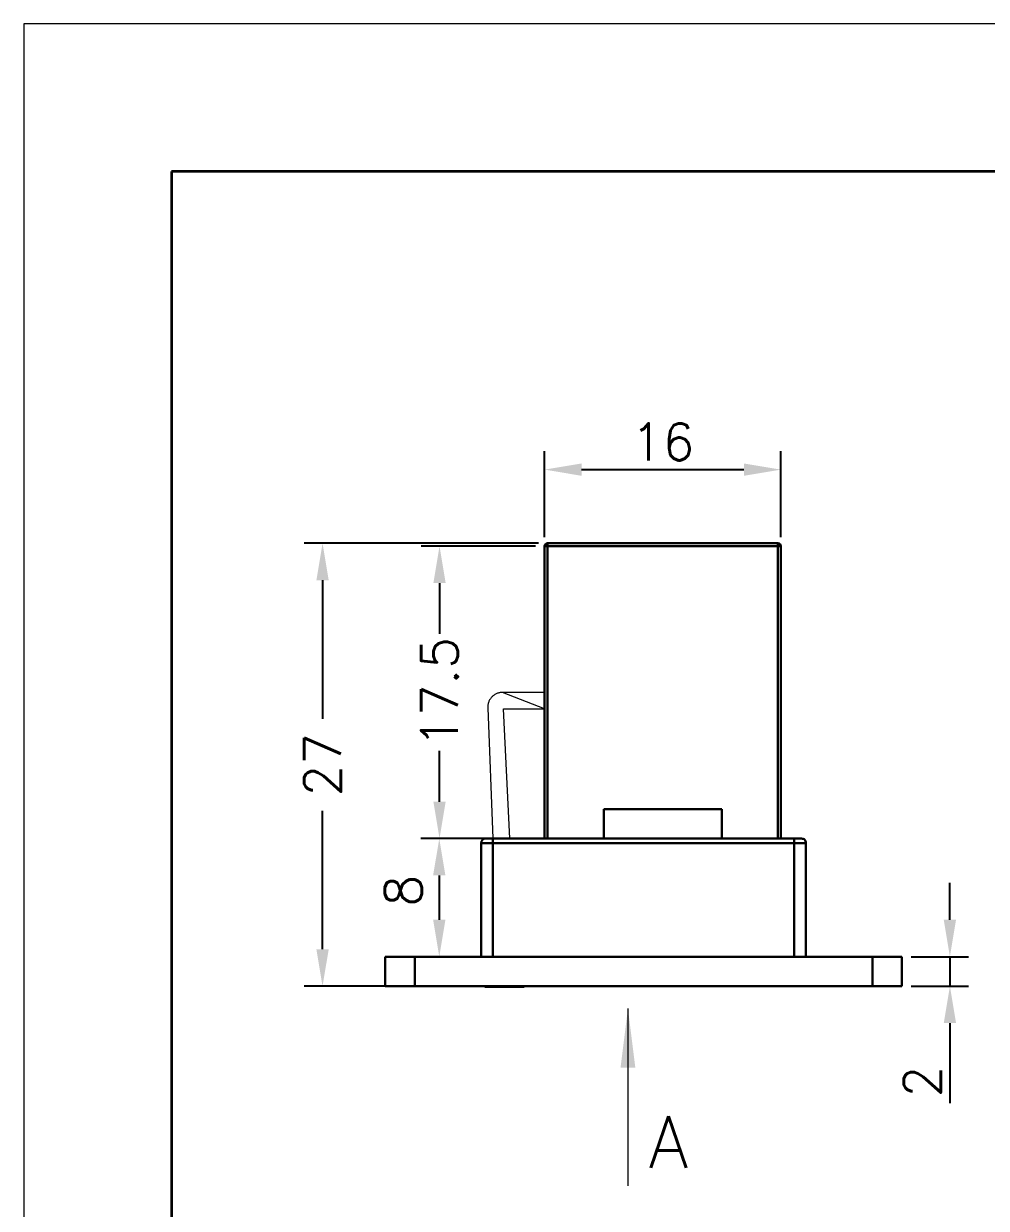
# Model space of a CAD drawing. Header units: millimetres. Extents: x -105 to 105, y -148 to 148.
# Drawn here: x -105 to -39.8, y 68.3 to 148.5 of the extents above; entities that cross this region are included whole.
import ezdxf
from ezdxf.enums import TextEntityAlignment as Align

# ---------------------------------------------------------------- set-up
doc = ezdxf.new("R2010")
doc.units = ezdxf.units.MM
doc.header["$PDSIZE"] = -5
doc.linetypes.add('点画线', pattern=[18, 12, -2, 2, -2])
doc.layers.get('0').update_dxf_attribs({"lineweight": 18})
for name, color, linetype, lineweight in [('尺寸线层', 3, 'Continuous', 18), ('粗实线层', 7, 'Continuous', 35), ('细实线层', 7, 'Continuous', 18)]:
    doc.layers.add(name, color=color, linetype=linetype, lineweight=lineweight)
doc.styles.get("Standard").update_dxf_attribs({"font": 'txt.shx'})
doc.dimstyles.get("Standard").update_dxf_attribs({"dimtxt": 0.18, "dimasz": 0.18, "dimexe": 0.18, "dimexo": 0.0625, "dimgap": 0.09, "dimtad": 0, "dimtih": 1, "dimtoh": 1, "dimdec": 4, "dimzin": 0, "dimdsep": 46, "dimtxsty": 'Standard', "dimcen": 0.09, "dimdle": 0.36, "dimadec": 0, "dimazin": 0, "dimtfac": 1, "dimtdec": 4, "dimtofl": 0, "dimtmove": 0, "dimatfit": 3, "dimfxl": 1, "dimtolj": 1, "dimarcsym": 0})

# ---------------------------------------------------------------- blocks, each defined once
blk = doc.blocks.new('$CAXA_FRAME_13B17AC1$')
at = {"layer": '粗实线层'}
for p, q in [((95, 138.5), (-95, 138.5)), ((-95, 138.5), (-95, -138.5))]:
    blk.add_line(p, q, dxfattribs=at)
at = {"layer": '细实线层'}
for p, q in [((105, 148.5), (-105, 148.5)), ((-105, 148.5), (-105, -148.5))]:
    blk.add_line(p, q, dxfattribs=at)
blk = doc.blocks.new('*X3')
at = {"layer": 'Defpoints', "color": 0, "transparency": 16777216}
for p in [(-69.521, 113.306), (-84.761, 83.306), (-69.521, 83.306)]:
    blk.add_point(p, dxfattribs=at)
at = {"layer": '尺寸线层', "color": 0, "linetype": 'Continuous', "lineweight": -2, "transparency": 16777216}
for p, q in [((-70.146, 113.306), (-86.011, 113.306)), ((-84.761, 110.806), (-84.761, 101.014)), ((-84.761, 85.806), (-84.761, 95.598)), ((-70.146, 83.306), (-86.011, 83.306))]:
    blk.add_line(p, q, dxfattribs=at)
at = {"layer": '尺寸线层', "color": 0, "transparency": 16777216}
for points in [[(-85.178, 110.806), (-84.344, 110.806), (-84.761, 113.306)], [(-85.178, 85.806), (-84.344, 85.806), (-84.761, 83.306)]]:
    blk.add_solid(points, dxfattribs=at)
at = {"layer": '尺寸线层', "color": 0, "transparency": 16777216, "insert": (-84.761, 98.306), "char_height": 2.5, "width": 5.71429, "attachment_point": 5, "rotation": 90, "bg_fill": 3, "box_fill_scale": 1.1, "bg_fill_color": 256, "bg_fill_true_color": 13158600, "bg_fill_transparency": 0}
blk.add_mtext('\\A1;27', dxfattribs=at)
blk = doc.blocks.new('*D7')
at = {"color": 0, "lineweight": -2, "transparency": 16777216}
for p, q in [((-70.346, 113.106), (-78.088, 113.106)), ((-76.838, 110.606), (-76.838, 107.164)), ((-76.838, 95.806), (-76.838, 99.248)), ((-70.346, 93.306), (-78.088, 93.306))]:
    blk.add_line(p, q, dxfattribs=at)
at = {"color": 0, "linetype": '点画线', "transparency": 16777216}
for points in [[(-77.255, 110.606), (-76.421, 110.606), (-76.838, 113.106)], [(-77.255, 95.806), (-76.421, 95.806), (-76.838, 93.306)]]:
    blk.add_solid(points, dxfattribs=at)
at = {"layer": 'Defpoints', "color": 0, "linetype": '点画线', "transparency": 16777216}
for p in [(-69.721, 113.106), (-76.838, 93.306), (-69.721, 93.306)]:
    blk.add_point(p, dxfattribs=at)
at = {"color": 0, "linetype": '点画线', "transparency": 16777216, "insert": (-76.838, 103.206), "char_height": 2.5, "attachment_point": 5, "rotation": 90}
blk.add_mtext('\\A1;17.5', dxfattribs=at)
blk = doc.blocks.new('*D8')
at = {"color": 0, "lineweight": -2, "transparency": 16777216}
for p, q in [((-77.463, 93.306), (-78.106, 93.306)), ((-76.856, 90.806), (-76.856, 87.806)), ((-77.463, 85.306), (-78.106, 85.306))]:
    blk.add_line(p, q, dxfattribs=at)
at = {"color": 0, "linetype": '点画线', "transparency": 16777216}
for points in [[(-77.273, 90.806), (-76.44, 90.806), (-76.856, 93.306)], [(-77.273, 87.806), (-76.44, 87.806), (-76.856, 85.306)]]:
    blk.add_solid(points, dxfattribs=at)
at = {"layer": 'Defpoints', "color": 0, "linetype": '点画线', "transparency": 16777216}
for p in [(-76.838, 93.306), (-76.856, 85.306), (-76.838, 85.306)]:
    blk.add_point(p, dxfattribs=at)
at = {"color": 0, "linetype": '点画线', "transparency": 16777216, "insert": (-79.286, 89.777), "char_height": 2.5, "attachment_point": 5, "rotation": 90}
blk.add_mtext('\\A1;8', dxfattribs=at)
blk = doc.blocks.new('*D9')
at = {"color": 0, "lineweight": -2, "transparency": 16777216}
for p, q in [((-42.274, 87.806), (-42.274, 90.306)), ((-44.896, 85.306), (-41.024, 85.306)), ((-42.274, 85.306), (-42.274, 83.306)), ((-44.896, 83.306), (-41.024, 83.306)), ((-42.274, 80.806), (-42.274, 75.389))]:
    blk.add_line(p, q, dxfattribs=at)
at = {"color": 0, "linetype": '点画线', "transparency": 16777216}
for points in [[(-42.691, 87.806), (-41.857, 87.806), (-42.274, 85.306)], [(-42.691, 80.806), (-41.857, 80.806), (-42.274, 83.306)]]:
    blk.add_solid(points, dxfattribs=at)
at = {"layer": 'Defpoints', "color": 0, "linetype": '点画线', "transparency": 16777216}
for p in [(-45.521, 85.306), (-45.521, 83.306), (-42.274, 83.306)]:
    blk.add_point(p, dxfattribs=at)
at = {"color": 0, "linetype": '点画线', "transparency": 16777216, "insert": (-44.149, 76.848), "char_height": 2.5, "attachment_point": 5, "rotation": 90}
blk.add_mtext('\\A1;2', dxfattribs=at)
blk = doc.blocks.new('*D18')
at = {"color": 0, "lineweight": -2, "transparency": 16777216}
for p, q in [((-69.721, 113.731), (-69.721, 119.546)), ((-53.721, 113.731), (-53.721, 119.546)), ((-67.221, 118.296), (-56.221, 118.296))]:
    blk.add_line(p, q, dxfattribs=at)
at = {"color": 0, "linetype": '点画线', "transparency": 16777216}
for points in [[(-67.221, 118.713), (-67.221, 117.879), (-69.721, 118.296)], [(-56.221, 118.713), (-56.221, 117.879), (-53.721, 118.296)]]:
    blk.add_solid(points, dxfattribs=at)
at = {"layer": 'Defpoints', "color": 0, "linetype": '点画线', "transparency": 16777216}
for p in [(-53.721, 118.296), (-69.721, 113.106), (-53.721, 113.106)]:
    blk.add_point(p, dxfattribs=at)
at = {"color": 0, "linetype": '点画线', "transparency": 16777216, "insert": (-61.721, 120.171), "char_height": 2.5, "attachment_point": 5}
blk.add_mtext('\\A1;16', dxfattribs=at)

msp = doc.modelspace()

# ---------------------------------------------------------------- hatches: boundary and pattern name
at = {"layer": '尺寸线层', "linetype": 'Continuous'}
msp.add_hatch(color=7, dxfattribs=at).paths.add_polyline_path([(-64.078, 81.791), (-63.578, 77.791), (-64.578, 77.791)], flags=0)

# ---------------------------------------------------------------- linework, layer by layer
at = {"color": 7, "lineweight": 30, "ltscale": 0.005}
for p, q in [((-69.521, 113.106), (-69.521, 113.306)), ((-53.921, 113.106), (-53.921, 113.306)), ((-69.721, 113.106), (-69.521, 113.106)), ((-53.921, 113.106), (-53.721, 113.106))]:
    msp.add_line(p, q, dxfattribs=at)
at = {"color": 7, "lineweight": 30, "ltscale": 0.39}
for p, q in [((-69.521, 113.306), (-53.921, 113.306)), ((-69.521, 113.106), (-53.921, 113.106)), ((-69.521, 83.306), (-53.921, 83.306))]:
    msp.add_line(p, q, dxfattribs=at)
at = {"color": 7, "lineweight": 30, "ltscale": 0.495}
for p, q in [((-69.721, 93.306), (-69.721, 113.106)), ((-69.521, 93.306), (-69.521, 113.106)), ((-53.921, 93.306), (-53.921, 113.106)), ((-53.721, 93.306), (-53.721, 113.106))]:
    msp.add_line(p, q, dxfattribs=at)
at = {"color": 7, "lineweight": 30, "ltscale": 0.2}
for p, q in [((-57.721, 95.306), (-65.721, 95.306)), ((-57.721, 93.306), (-65.721, 93.306))]:
    msp.add_line(p, q, dxfattribs=at)
at = {"color": 7, "lineweight": 30, "ltscale": 0.05}
for p, q in [((-65.721, 95.306), (-65.721, 93.306)), ((-57.721, 95.306), (-57.721, 93.306)), ((-80.521, 83.306), (-80.521, 85.306)), ((-80.521, 85.306), (-78.521, 85.306)), ((-78.521, 83.306), (-78.521, 85.306)), ((-47.521, 83.306), (-47.521, 85.306)), ((-47.521, 85.306), (-45.521, 85.306)), ((-45.521, 83.306), (-45.521, 85.306)), ((-80.521, 83.306), (-78.521, 83.306)), ((-47.521, 83.306), (-45.521, 83.306))]:
    msp.add_line(p, q, dxfattribs=at)
at = {"color": 7, "lineweight": 30, "ltscale": 0.0125}
for p, q in [((-73.721, 93.306), (-73.221, 93.306)), ((-52.821, 93.306), (-52.321, 93.306))]:
    msp.add_line(p, q, dxfattribs=at)
at = {"color": 7, "lineweight": 30, "ltscale": 0.0075}
for p, q in [((-73.221, 93.006), (-73.221, 93.306)), ((-52.821, 93.006), (-52.821, 93.306))]:
    msp.add_line(p, q, dxfattribs=at)
at = {"color": 7, "lineweight": 30}
for p, q in [((-73.221, 93.306), (-52.821, 93.306)), ((-73.221, 93.006), (-52.821, 93.006)), ((-78.521, 85.306), (-47.521, 85.306)), ((-78.521, 83.306), (-47.521, 83.306))]:
    msp.add_line(p, q, dxfattribs=at)
at = {"color": 7, "lineweight": 30, "ltscale": 0.02}
for p, q in [((-74.021, 93.006), (-73.221, 93.006)), ((-52.821, 93.006), (-52.021, 93.006))]:
    msp.add_line(p, q, dxfattribs=at)
at = {"color": 7, "lineweight": 30, "ltscale": 0.1925}
for p, q in [((-74.021, 85.306), (-74.021, 93.006)), ((-73.221, 85.306), (-73.221, 93.006)), ((-52.821, 85.306), (-52.821, 93.006)), ((-52.021, 85.306), (-52.021, 93.006))]:
    msp.add_line(p, q, dxfattribs=at)
at = {"color": 7, "lineweight": 30, "ltscale": 6.14166e-05}
msp.add_line((-74.021, 88.364), (-74.021, 88.362), dxfattribs=at)
at = {"color": 7, "lineweight": 30, "ltscale": 3.05176e-05}
msp.add_line((-74.021, 88.361), (-74.021, 88.36), dxfattribs=at)
at = {"color": 7, "lineweight": 30, "ltscale": 9.19342e-05}
for p, q in [((-74.021, 88.36), (-74.021, 88.356)), ((-56.819, 83.306), (-56.816, 83.306))]:
    msp.add_line(p, q, dxfattribs=at)
at = {"color": 7, "lineweight": 30, "ltscale": 0.000152969}
msp.add_line((-74.021, 88.356), (-74.021, 88.35), dxfattribs=at)
at = {"color": 7, "lineweight": 30, "ltscale": 0.000214005}
msp.add_line((-74.021, 88.35), (-74.021, 88.341), dxfattribs=at)
at = {"color": 7, "lineweight": 30, "ltscale": 0.000275421}
msp.add_line((-74.021, 88.341), (-74.021, 88.33), dxfattribs=at)
at = {"color": 7, "lineweight": 30, "ltscale": 0.000336456}
msp.add_line((-74.021, 88.33), (-74.021, 88.317), dxfattribs=at)
at = {"color": 7, "lineweight": 30, "ltscale": 0.000397491}
msp.add_line((-74.021, 88.317), (-74.021, 88.301), dxfattribs=at)
at = {"color": 7, "lineweight": 30, "ltscale": 0.000458908}
msp.add_line((-74.021, 88.301), (-74.021, 88.283), dxfattribs=at)
at = {"color": 7, "lineweight": 30, "ltscale": 0.000519943}
msp.add_line((-74.021, 88.283), (-74.021, 88.262), dxfattribs=at)
at = {"color": 7, "lineweight": 30, "ltscale": 0.00058136}
msp.add_line((-74.021, 88.262), (-74.021, 88.239), dxfattribs=at)
at = {"color": 7, "lineweight": 30, "ltscale": 0.000628662}
msp.add_line((-74.021, 88.239), (-74.021, 88.213), dxfattribs=at)
at = {"color": 7, "lineweight": 30, "ltscale": 0.000663757}
for p, q in [((-74.021, 88.213), (-74.021, 88.187)), ((-74.021, 87.655), (-74.021, 87.628))]:
    msp.add_line(p, q, dxfattribs=at)
at = {"color": 7, "lineweight": 30, "ltscale": 0.000697327}
msp.add_line((-74.021, 88.187), (-74.021, 88.159), dxfattribs=at)
at = {"color": 7, "lineweight": 30, "ltscale": 0.00073204}
msp.add_line((-74.021, 88.159), (-74.021, 88.13), dxfattribs=at)
at = {"color": 7, "lineweight": 30, "ltscale": 0.000766373}
msp.add_line((-74.021, 88.13), (-74.021, 88.099), dxfattribs=at)
at = {"color": 7, "lineweight": 30, "ltscale": 0.000800705}
msp.add_line((-74.021, 88.099), (-74.021, 88.067), dxfattribs=at)
at = {"color": 7, "lineweight": 30, "ltscale": 0.000835037}
msp.add_line((-74.021, 88.067), (-74.021, 88.034), dxfattribs=at)
at = {"color": 7, "lineweight": 30, "ltscale": 0.000869751}
msp.add_line((-74.021, 88.034), (-74.021, 87.999), dxfattribs=at)
at = {"color": 7, "lineweight": 30, "ltscale": 0.000903702}
msp.add_line((-74.021, 87.999), (-74.021, 87.963), dxfattribs=at)
at = {"color": 7, "lineweight": 30, "ltscale": 0.000938416}
msp.add_line((-74.021, 87.963), (-74.021, 87.925), dxfattribs=at)
at = {"color": 7, "lineweight": 30, "ltscale": 0.000985336}
msp.add_line((-74.021, 87.925), (-74.021, 87.886), dxfattribs=at)
at = {"color": 7, "lineweight": 30, "ltscale": 0.000945282}
msp.add_line((-74.021, 87.886), (-74.021, 87.848), dxfattribs=at)
at = {"color": 7, "lineweight": 30, "ltscale": 0.000905228}
msp.add_line((-74.021, 87.848), (-74.021, 87.812), dxfattribs=at)
at = {"color": 7, "lineweight": 30, "ltscale": 0.000864792}
msp.add_line((-74.021, 87.812), (-74.021, 87.777), dxfattribs=at)
at = {"color": 7, "lineweight": 30, "ltscale": 0.000824738}
msp.add_line((-74.021, 87.777), (-74.021, 87.744), dxfattribs=at)
at = {"color": 7, "lineweight": 30, "ltscale": 0.000784302}
msp.add_line((-74.021, 87.744), (-74.021, 87.713), dxfattribs=at)
at = {"color": 7, "lineweight": 30, "ltscale": 0.000744247}
msp.add_line((-74.021, 87.713), (-74.021, 87.683), dxfattribs=at)
at = {"color": 7, "lineweight": 30, "ltscale": 0.000703812}
msp.add_line((-74.021, 87.683), (-74.021, 87.655), dxfattribs=at)
at = {"color": 7, "lineweight": 30, "ltscale": 0.000623703}
msp.add_line((-74.021, 87.628), (-74.021, 87.603), dxfattribs=at)
at = {"color": 7, "lineweight": 30, "ltscale": 0.000599289}
msp.add_line((-74.021, 87.603), (-74.021, 87.579), dxfattribs=at)
at = {"color": 7, "lineweight": 30, "ltscale": 0.000590515}
msp.add_line((-74.021, 87.579), (-74.021, 87.556), dxfattribs=at)
at = {"color": 7, "lineweight": 30, "ltscale": 0.000582504}
msp.add_line((-74.021, 87.556), (-74.021, 87.532), dxfattribs=at)
at = {"color": 7, "lineweight": 30, "ltscale": 0.000574112}
msp.add_line((-74.021, 87.532), (-74.021, 87.509), dxfattribs=at)
at = {"color": 7, "lineweight": 30, "ltscale": 0.00056572}
msp.add_line((-74.021, 87.509), (-74.021, 87.487), dxfattribs=at)
at = {"color": 7, "lineweight": 30, "ltscale": 0.000557327}
msp.add_line((-74.021, 87.487), (-74.021, 87.465), dxfattribs=at)
at = {"color": 7, "lineweight": 30, "ltscale": 0.000548935}
msp.add_line((-74.021, 87.465), (-74.021, 87.443), dxfattribs=at)
at = {"color": 7, "lineweight": 30, "ltscale": 0.000540543}
msp.add_line((-74.021, 87.443), (-74.021, 87.421), dxfattribs=at)
at = {"color": 7, "lineweight": 30, "ltscale": 0.00053215}
msp.add_line((-74.021, 87.421), (-74.021, 87.4), dxfattribs=at)
at = {"color": 7, "lineweight": 30, "ltscale": 0.000523758}
msp.add_line((-74.021, 87.4), (-74.021, 87.379), dxfattribs=at)
at = {"color": 7, "lineweight": 30, "ltscale": 0.000670242}
msp.add_line((-74.021, 87.379), (-74.021, 87.352), dxfattribs=at)
at = {"color": 7, "lineweight": 30, "ltscale": 0.00253}
msp.add_line((-74.021, 87.352), (-74.021, 87.251), dxfattribs=at)
at = {"color": 7, "lineweight": 30, "ltscale": 0.001325}
msp.add_line((-74.021, 87.251), (-74.021, 87.198), dxfattribs=at)
at = {"color": 7, "lineweight": 30, "ltscale": 0.000333023}
msp.add_line((-74.021, 87.198), (-74.021, 87.184), dxfattribs=at)
at = {"color": 7, "lineweight": 30, "ltscale": 0.000362778}
msp.add_line((-74.021, 87.184), (-74.021, 87.17), dxfattribs=at)
at = {"color": 7, "lineweight": 30, "ltscale": 0.000391769}
msp.add_line((-74.021, 87.17), (-74.021, 87.154), dxfattribs=at)
at = {"color": 7, "lineweight": 30, "ltscale": 0.000421143}
msp.add_line((-74.021, 87.154), (-74.021, 87.137), dxfattribs=at)
at = {"color": 7, "lineweight": 30, "ltscale": 0.000450134}
msp.add_line((-74.021, 87.137), (-74.021, 87.119), dxfattribs=at)
at = {"color": 7, "lineweight": 30, "ltscale": 0.000479889}
msp.add_line((-74.021, 87.119), (-74.021, 87.1), dxfattribs=at)
at = {"color": 7, "lineweight": 30, "ltscale": 0.000509262}
msp.add_line((-74.021, 87.1), (-74.021, 87.08), dxfattribs=at)
at = {"color": 7, "lineweight": 30, "ltscale": 0.000538254}
msp.add_line((-74.021, 87.08), (-74.021, 87.058), dxfattribs=at)
at = {"color": 7, "lineweight": 30, "ltscale": 0.000568008}
msp.add_line((-74.021, 87.058), (-74.021, 87.036), dxfattribs=at)
at = {"color": 7, "lineweight": 30, "ltscale": 0.000597}
msp.add_line((-74.021, 87.036), (-74.021, 87.012), dxfattribs=at)
at = {"color": 7, "lineweight": 30, "ltscale": 0.000617218}
msp.add_line((-74.021, 87.012), (-74.021, 86.987), dxfattribs=at)
at = {"color": 7, "lineweight": 30, "ltscale": 0.000627899}
msp.add_line((-74.021, 86.987), (-74.021, 86.962), dxfattribs=at)
at = {"color": 7, "lineweight": 30, "ltscale": 0.000639343}
msp.add_line((-74.021, 86.962), (-74.021, 86.936), dxfattribs=at)
at = {"color": 7, "lineweight": 30, "ltscale": 0.000649643}
msp.add_line((-74.021, 86.936), (-74.021, 86.91), dxfattribs=at)
at = {"color": 7, "lineweight": 30, "ltscale": 0.000661087}
msp.add_line((-74.021, 86.91), (-74.021, 86.884), dxfattribs=at)
at = {"color": 7, "lineweight": 30, "ltscale": 0.000671387}
msp.add_line((-74.021, 86.884), (-74.021, 86.857), dxfattribs=at)
at = {"color": 7, "lineweight": 30, "ltscale": 0.000682831}
msp.add_line((-74.021, 86.857), (-74.021, 86.83), dxfattribs=at)
at = {"color": 7, "lineweight": 30, "ltscale": 0.000693512}
msp.add_line((-74.021, 86.83), (-74.021, 86.802), dxfattribs=at)
at = {"color": 7, "lineweight": 30, "ltscale": 0.000704193}
msp.add_line((-74.021, 86.802), (-74.021, 86.774), dxfattribs=at)
at = {"color": 7, "lineweight": 30, "ltscale": 0.000715256}
msp.add_line((-74.021, 86.774), (-74.021, 86.745), dxfattribs=at)
at = {"color": 7, "lineweight": 30, "ltscale": 0.000872803}
msp.add_line((-74.021, 86.745), (-74.021, 86.71), dxfattribs=at)
at = {"color": 7, "lineweight": 30, "ltscale": 0.000841904}
msp.add_line((-74.021, 86.71), (-74.021, 86.677), dxfattribs=at)
at = {"color": 7, "lineweight": 30, "ltscale": 0.000811005}
msp.add_line((-74.021, 86.677), (-74.021, 86.644), dxfattribs=at)
at = {"color": 7, "lineweight": 30, "ltscale": 0.000779724}
msp.add_line((-74.021, 86.644), (-74.021, 86.613), dxfattribs=at)
at = {"color": 7, "lineweight": 30, "ltscale": 0.000748825}
msp.add_line((-74.021, 86.613), (-74.021, 86.583), dxfattribs=at)
at = {"color": 7, "lineweight": 30, "ltscale": 0.000717545}
msp.add_line((-74.021, 86.583), (-74.021, 86.554), dxfattribs=at)
at = {"color": 7, "lineweight": 30, "ltscale": 0.000687027}
msp.add_line((-74.021, 86.554), (-74.021, 86.527), dxfattribs=at)
at = {"color": 7, "lineweight": 30, "ltscale": 0.000655746}
msp.add_line((-74.021, 86.527), (-74.021, 86.501), dxfattribs=at)
at = {"color": 7, "lineweight": 30, "ltscale": 0.000624466}
msp.add_line((-74.021, 86.501), (-74.021, 86.476), dxfattribs=at)
at = {"color": 7, "lineweight": 30, "ltscale": 0.000593948}
msp.add_line((-74.021, 86.476), (-74.021, 86.452), dxfattribs=at)
at = {"color": 7, "lineweight": 30, "ltscale": 0.000549316}
msp.add_line((-74.021, 86.452), (-74.021, 86.43), dxfattribs=at)
at = {"color": 7, "lineweight": 30, "ltscale": 0.000491333}
msp.add_line((-74.021, 86.43), (-74.021, 86.41), dxfattribs=at)
at = {"color": 7, "lineweight": 30, "ltscale": 0.000433731}
msp.add_line((-74.021, 86.41), (-74.021, 86.393), dxfattribs=at)
at = {"color": 7, "lineweight": 30, "ltscale": 0.000376129}
msp.add_line((-74.021, 86.393), (-74.021, 86.378), dxfattribs=at)
at = {"color": 7, "lineweight": 30, "ltscale": 0.000317764}
msp.add_line((-74.021, 86.378), (-74.021, 86.365), dxfattribs=at)
at = {"color": 7, "lineweight": 30, "ltscale": 0.000260162}
msp.add_line((-74.021, 86.365), (-74.021, 86.355), dxfattribs=at)
at = {"color": 7, "lineweight": 30, "ltscale": 0.00020256}
for p, q in [((-74.021, 86.355), (-74.021, 86.347)), ((-56.804, 83.306), (-56.796, 83.306))]:
    msp.add_line(p, q, dxfattribs=at)
at = {"color": 7, "lineweight": 30, "ltscale": 0.000144577}
msp.add_line((-74.021, 86.347), (-74.021, 86.341), dxfattribs=at)
at = {"color": 7, "lineweight": 30, "ltscale": 8.69751e-05}
msp.add_line((-74.021, 86.341), (-74.021, 86.337), dxfattribs=at)
at = {"color": 7, "lineweight": 30, "ltscale": 2.86102e-05}
msp.add_line((-74.021, 86.337), (-74.021, 86.336), dxfattribs=at)
at = {"color": 7, "lineweight": 30, "ltscale": 0.00125}
for p, q in [((-73.763, 83.306), (-73.763, 83.256)), ((-73.604, 83.306), (-73.604, 83.256)), ((-73.604, 83.306), (-73.604, 83.256)), ((-73.604, 83.306), (-73.604, 83.256)), ((-73.604, 83.306), (-73.604, 83.256)), ((-73.6, 83.306), (-73.6, 83.256)), ((-73.6, 83.306), (-73.6, 83.256)), ((-73.531, 83.306), (-73.531, 83.256)), ((-73.504, 83.306), (-73.504, 83.256)), ((-73.502, 83.306), (-73.502, 83.256)), ((-73.499, 83.306), (-73.499, 83.256)), ((-73.496, 83.306), (-73.496, 83.256)), ((-73.492, 83.306), (-73.492, 83.256)), ((-73.488, 83.306), (-73.488, 83.256)), ((-73.483, 83.306), (-73.483, 83.256)), ((-73.477, 83.306), (-73.477, 83.256)), ((-73.47, 83.306), (-73.47, 83.256)), ((-73.463, 83.306), (-73.463, 83.256)), ((-73.456, 83.306), (-73.456, 83.256)), ((-73.447, 83.306), (-73.447, 83.256)), ((-73.438, 83.306), (-73.438, 83.256)), ((-73.427, 83.306), (-73.427, 83.256)), ((-73.416, 83.306), (-73.416, 83.256)), ((-73.404, 83.306), (-73.404, 83.256)), ((-73.391, 83.306), (-73.391, 83.256)), ((-73.377, 83.306), (-73.377, 83.256)), ((-73.362, 83.306), (-73.362, 83.256)), ((-73.347, 83.306), (-73.347, 83.256)), ((-73.33, 83.306), (-73.33, 83.256)), ((-71.391, 83.306), (-71.391, 83.256)), ((-71.377, 83.306), (-71.377, 83.256)), ((-71.364, 83.306), (-71.364, 83.256)), ((-71.351, 83.306), (-71.351, 83.256)), ((-71.34, 83.306), (-71.34, 83.256)), ((-71.329, 83.306), (-71.329, 83.256)), ((-71.319, 83.306), (-71.319, 83.256)), ((-71.31, 83.306), (-71.31, 83.256)), ((-71.302, 83.306), (-71.302, 83.256)), ((-71.295, 83.306), (-71.295, 83.256)), ((-71.289, 83.306), (-71.289, 83.256)), ((-71.284, 83.306), (-71.284, 83.256)), ((-71.278, 83.306), (-71.278, 83.256)), ((-71.274, 83.306), (-71.274, 83.256)), ((-71.269, 83.306), (-71.269, 83.256)), ((-71.265, 83.306), (-71.265, 83.256)), ((-71.262, 83.306), (-71.262, 83.256)), ((-71.259, 83.306), (-71.259, 83.256)), ((-71.256, 83.306), (-71.256, 83.256)), ((-71.254, 83.306), (-71.254, 83.256)), ((-71.252, 83.306), (-71.252, 83.256)), ((-71.225, 83.306), (-71.225, 83.256)), ((-71.164, 83.306), (-71.164, 83.256)), ((-71.149, 83.306), (-71.149, 83.256)), ((-71.135, 83.306), (-71.135, 83.256)), ((-71.125, 83.306), (-71.125, 83.256)), ((-71.119, 83.306), (-71.119, 83.256)), ((-71.117, 83.306), (-71.117, 83.256))]:
    msp.add_line(p, q, dxfattribs=at)
at = {"color": 7, "lineweight": 30, "ltscale": 0.004055}
msp.add_line((-73.6, 83.256), (-73.763, 83.256), dxfattribs=at)
at = {"color": 7, "lineweight": 30, "ltscale": 0.001738}
msp.add_line((-73.531, 83.256), (-73.6, 83.256), dxfattribs=at)
at = {"color": 7, "lineweight": 30, "ltscale": 0.000675583}
msp.add_line((-73.504, 83.256), (-73.531, 83.256), dxfattribs=at)
at = {"color": 7, "lineweight": 30, "ltscale": 4.69208e-05}
msp.add_line((-73.502, 83.256), (-73.504, 83.256), dxfattribs=at)
at = {"color": 7, "lineweight": 30, "ltscale": 6.3324e-05}
msp.add_line((-73.499, 83.256), (-73.502, 83.256), dxfattribs=at)
at = {"color": 7, "lineweight": 30, "ltscale": 7.97272e-05}
msp.add_line((-73.496, 83.256), (-73.499, 83.256), dxfattribs=at)
at = {"color": 7, "lineweight": 30, "ltscale": 9.57489e-05}
msp.add_line((-73.492, 83.256), (-73.496, 83.256), dxfattribs=at)
at = {"color": 7, "lineweight": 30, "ltscale": 0.000112534}
msp.add_line((-73.488, 83.256), (-73.492, 83.256), dxfattribs=at)
at = {"color": 7, "lineweight": 30, "ltscale": 0.000128937}
for p, q in [((-73.483, 83.256), (-73.488, 83.256)), ((-71.278, 83.256), (-71.284, 83.256))]:
    msp.add_line(p, q, dxfattribs=at)
at = {"color": 7, "lineweight": 30, "ltscale": 5.79834e-05}
msp.add_line((-73.481, 83.256), (-73.484, 83.256), dxfattribs=at)
at = {"color": 7, "lineweight": 30, "ltscale": 0.00014534}
for p, q in [((-73.477, 83.256), (-73.483, 83.256)), ((-55.881, 83.306), (-55.875, 83.306))]:
    msp.add_line(p, q, dxfattribs=at)
at = {"color": 7, "lineweight": 30, "ltscale": 0.000161743}
msp.add_line((-73.47, 83.256), (-73.477, 83.256), dxfattribs=at)
at = {"color": 7, "lineweight": 30, "ltscale": 0.000178146}
for p, q in [((-73.463, 83.256), (-73.47, 83.256)), ((-71.295, 83.256), (-71.302, 83.256))]:
    msp.add_line(p, q, dxfattribs=at)
at = {"color": 7, "lineweight": 30, "ltscale": 0.00019455}
msp.add_line((-73.456, 83.256), (-73.463, 83.256), dxfattribs=at)
at = {"color": 7, "lineweight": 30, "ltscale": 0.000213623}
msp.add_line((-73.447, 83.256), (-73.456, 83.256), dxfattribs=at)
at = {"color": 7, "lineweight": 30, "ltscale": 0.00023613}
msp.add_line((-73.438, 83.256), (-73.447, 83.256), dxfattribs=at)
at = {"color": 7, "lineweight": 30, "ltscale": 0.000258255}
msp.add_line((-73.427, 83.256), (-73.438, 83.256), dxfattribs=at)
at = {"color": 7, "lineweight": 30, "ltscale": 0.000280762}
msp.add_line((-73.416, 83.256), (-73.427, 83.256), dxfattribs=at)
at = {"color": 7, "lineweight": 30, "ltscale": 0.000302506}
msp.add_line((-73.404, 83.256), (-73.416, 83.256), dxfattribs=at)
at = {"color": 7, "lineweight": 30, "ltscale": 0.000324631}
msp.add_line((-73.391, 83.256), (-73.404, 83.256), dxfattribs=at)
at = {"color": 7, "lineweight": 30, "ltscale": 0.000347137}
msp.add_line((-73.377, 83.256), (-73.391, 83.256), dxfattribs=at)
at = {"color": 7, "lineweight": 30, "ltscale": 0.000369263}
msp.add_line((-73.362, 83.256), (-73.377, 83.256), dxfattribs=at)
at = {"color": 7, "lineweight": 30, "ltscale": 0.000391388}
msp.add_line((-73.347, 83.256), (-73.362, 83.256), dxfattribs=at)
at = {"color": 7, "lineweight": 30, "ltscale": 0.000413895}
msp.add_line((-73.33, 83.256), (-73.347, 83.256), dxfattribs=at)
at = {"color": 7, "lineweight": 30, "ltscale": 0.048465}
msp.add_line((-71.391, 83.256), (-73.33, 83.256), dxfattribs=at)
at = {"color": 7, "lineweight": 30, "ltscale": 0.00035553}
msp.add_line((-71.377, 83.256), (-71.391, 83.256), dxfattribs=at)
at = {"color": 7, "lineweight": 30, "ltscale": 0.000333786}
msp.add_line((-71.364, 83.256), (-71.377, 83.256), dxfattribs=at)
at = {"color": 7, "lineweight": 30, "ltscale": 0.000311279}
msp.add_line((-71.351, 83.256), (-71.364, 83.256), dxfattribs=at)
at = {"color": 7, "lineweight": 30, "ltscale": 0.000289154}
msp.add_line((-71.34, 83.256), (-71.351, 83.256), dxfattribs=at)
at = {"color": 7, "lineweight": 30, "ltscale": 0.000267029}
msp.add_line((-71.329, 83.256), (-71.34, 83.256), dxfattribs=at)
at = {"color": 7, "lineweight": 30, "ltscale": 0.000244522}
msp.add_line((-71.319, 83.256), (-71.329, 83.256), dxfattribs=at)
at = {"color": 7, "lineweight": 30, "ltscale": 0.000222778}
msp.add_line((-71.31, 83.256), (-71.319, 83.256), dxfattribs=at)
at = {"color": 7, "lineweight": 30, "ltscale": 0.000200272}
msp.add_line((-71.302, 83.256), (-71.31, 83.256), dxfattribs=at)
at = {"color": 7, "lineweight": 30, "ltscale": 0.000156021}
msp.add_line((-71.289, 83.256), (-71.295, 83.256), dxfattribs=at)
at = {"color": 7, "lineweight": 30, "ltscale": 0.000139236}
msp.add_line((-71.284, 83.256), (-71.289, 83.256), dxfattribs=at)
at = {"color": 7, "lineweight": 30, "ltscale": 0.000118256}
msp.add_line((-71.274, 83.256), (-71.278, 83.256), dxfattribs=at)
at = {"color": 7, "lineweight": 30, "ltscale": 0.000107956}
msp.add_line((-71.269, 83.256), (-71.274, 83.256), dxfattribs=at)
at = {"color": 7, "lineweight": 30, "ltscale": 9.68933e-05}
msp.add_line((-71.265, 83.256), (-71.269, 83.256), dxfattribs=at)
at = {"color": 7, "lineweight": 30, "ltscale": 8.62122e-05}
msp.add_line((-71.262, 83.256), (-71.265, 83.256), dxfattribs=at)
at = {"color": 7, "lineweight": 30, "ltscale": 7.59125e-05}
msp.add_line((-71.259, 83.256), (-71.262, 83.256), dxfattribs=at)
at = {"color": 7, "lineweight": 30, "ltscale": 6.52313e-05}
msp.add_line((-71.256, 83.256), (-71.259, 83.256), dxfattribs=at)
at = {"color": 7, "lineweight": 30, "ltscale": 5.45502e-05}
msp.add_line((-71.254, 83.256), (-71.256, 83.256), dxfattribs=at)
at = {"color": 7, "lineweight": 30, "ltscale": 4.3869e-05}
msp.add_line((-71.252, 83.256), (-71.254, 83.256), dxfattribs=at)
at = {"color": 7, "lineweight": 30, "ltscale": 0.000675964}
msp.add_line((-71.225, 83.256), (-71.252, 83.256), dxfattribs=at)
at = {"color": 7, "lineweight": 30, "ltscale": 0.001545}
msp.add_line((-71.164, 83.256), (-71.225, 83.256), dxfattribs=at)
at = {"color": 7, "lineweight": 30, "ltscale": 0.000370789}
msp.add_line((-71.149, 83.256), (-71.164, 83.256), dxfattribs=at)
at = {"color": 7, "lineweight": 30, "ltscale": 0.000344467}
msp.add_line((-71.135, 83.256), (-71.149, 83.256), dxfattribs=at)
at = {"color": 7, "lineweight": 30, "ltscale": 0.000246048}
msp.add_line((-71.125, 83.256), (-71.135, 83.256), dxfattribs=at)
at = {"color": 7, "lineweight": 30, "ltscale": 0.00014801}
msp.add_line((-71.119, 83.256), (-71.125, 83.256), dxfattribs=at)
at = {"color": 7, "lineweight": 30, "ltscale": 4.92096e-05}
msp.add_line((-71.117, 83.256), (-71.119, 83.256), dxfattribs=at)
at = {"color": 7, "lineweight": 30, "ltscale": 5.53131e-05}
msp.add_line((-56.822, 83.306), (-56.819, 83.306), dxfattribs=at)
at = {"color": 7, "lineweight": 30, "ltscale": 0.000129318}
msp.add_line((-56.816, 83.306), (-56.811, 83.306), dxfattribs=at)
at = {"color": 7, "lineweight": 30, "ltscale": 0.000165939}
msp.add_line((-56.811, 83.306), (-56.804, 83.306), dxfattribs=at)
at = {"color": 7, "lineweight": 30, "ltscale": 0.000239944}
msp.add_line((-56.796, 83.306), (-56.786, 83.306), dxfattribs=at)
at = {"color": 7, "lineweight": 30, "ltscale": 0.000276566}
msp.add_line((-56.786, 83.306), (-56.775, 83.306), dxfattribs=at)
at = {"color": 7, "lineweight": 30, "ltscale": 0.000313187}
msp.add_line((-56.775, 83.306), (-56.763, 83.306), dxfattribs=at)
at = {"color": 7, "lineweight": 30, "ltscale": 0.000350571}
msp.add_line((-56.763, 83.306), (-56.749, 83.306), dxfattribs=at)
at = {"color": 7, "lineweight": 30, "ltscale": 0.000368118}
msp.add_line((-56.749, 83.306), (-56.734, 83.306), dxfattribs=at)
at = {"color": 7, "lineweight": 30, "ltscale": 0.000367737}
msp.add_line((-56.734, 83.306), (-56.719, 83.306), dxfattribs=at)
at = {"color": 7, "lineweight": 30, "ltscale": 0.000367355}
msp.add_line((-56.719, 83.306), (-56.705, 83.306), dxfattribs=at)
at = {"color": 7, "lineweight": 30, "ltscale": 0.000366211}
msp.add_line((-56.705, 83.306), (-56.69, 83.306), dxfattribs=at)
at = {"color": 7, "lineweight": 30, "ltscale": 0.000365829}
msp.add_line((-56.69, 83.306), (-56.675, 83.306), dxfattribs=at)
at = {"color": 7, "lineweight": 30, "ltscale": 0.000365067}
msp.add_line((-56.675, 83.306), (-56.661, 83.306), dxfattribs=at)
at = {"color": 7, "lineweight": 30, "ltscale": 0.000364304}
msp.add_line((-56.661, 83.306), (-56.646, 83.306), dxfattribs=at)
at = {"color": 7, "lineweight": 30, "ltscale": 0.000363541}
msp.add_line((-56.646, 83.306), (-56.632, 83.306), dxfattribs=at)
at = {"color": 7, "lineweight": 30, "ltscale": 0.000363159}
msp.add_line((-56.632, 83.306), (-56.617, 83.306), dxfattribs=at)
at = {"color": 7, "lineweight": 30, "ltscale": 0.000362396}
msp.add_line((-56.617, 83.306), (-56.603, 83.306), dxfattribs=at)
at = {"color": 7, "lineweight": 30, "ltscale": 0.006905}
msp.add_line((-56.603, 83.306), (-56.326, 83.306), dxfattribs=at)
at = {"color": 7, "lineweight": 30, "ltscale": 4.19617e-05}
msp.add_line((-56.146, 83.306), (-56.144, 83.306), dxfattribs=at)
at = {"color": 7, "lineweight": 30, "ltscale": 7.05719e-05}
msp.add_line((-56.144, 83.306), (-56.142, 83.306), dxfattribs=at)
at = {"color": 7, "lineweight": 30, "ltscale": 9.84192e-05}
msp.add_line((-56.142, 83.306), (-56.138, 83.306), dxfattribs=at)
at = {"color": 7, "lineweight": 30, "ltscale": 0.000126648}
msp.add_line((-56.138, 83.306), (-56.133, 83.306), dxfattribs=at)
at = {"color": 7, "lineweight": 30, "ltscale": 0.000154877}
msp.add_line((-56.133, 83.306), (-56.126, 83.306), dxfattribs=at)
at = {"color": 7, "lineweight": 30, "ltscale": 0.000183105}
msp.add_line((-56.126, 83.306), (-56.119, 83.306), dxfattribs=at)
at = {"color": 7, "lineweight": 30, "ltscale": 0.000211334}
msp.add_line((-56.119, 83.306), (-56.111, 83.306), dxfattribs=at)
at = {"color": 7, "lineweight": 30, "ltscale": 0.000239182}
msp.add_line((-56.111, 83.306), (-56.101, 83.306), dxfattribs=at)
at = {"color": 7, "lineweight": 30, "ltscale": 0.00026741}
msp.add_line((-56.101, 83.306), (-56.09, 83.306), dxfattribs=at)
at = {"color": 7, "lineweight": 30, "ltscale": 0.000288391}
msp.add_line((-56.09, 83.306), (-56.079, 83.306), dxfattribs=at)
at = {"color": 7, "lineweight": 30, "ltscale": 0.000301743}
msp.add_line((-56.079, 83.306), (-56.067, 83.306), dxfattribs=at)
at = {"color": 7, "lineweight": 30, "ltscale": 0.000315094}
msp.add_line((-56.067, 83.306), (-56.054, 83.306), dxfattribs=at)
at = {"color": 7, "lineweight": 30, "ltscale": 0.000328445}
msp.add_line((-56.054, 83.306), (-56.041, 83.306), dxfattribs=at)
at = {"color": 7, "lineweight": 30, "ltscale": 0.000342178}
msp.add_line((-56.041, 83.306), (-56.027, 83.306), dxfattribs=at)
at = {"color": 7, "lineweight": 30, "ltscale": 0.000355148}
msp.add_line((-56.027, 83.306), (-56.013, 83.306), dxfattribs=at)
at = {"color": 7, "lineweight": 30, "ltscale": 0.000368881}
msp.add_line((-56.013, 83.306), (-55.998, 83.306), dxfattribs=at)
at = {"color": 7, "lineweight": 30, "ltscale": 0.000382233}
msp.add_line((-55.998, 83.306), (-55.983, 83.306), dxfattribs=at)
at = {"color": 7, "lineweight": 30, "ltscale": 0.000395584}
msp.add_line((-55.983, 83.306), (-55.967, 83.306), dxfattribs=at)
at = {"color": 7, "lineweight": 30, "ltscale": 0.000408936}
msp.add_line((-55.967, 83.306), (-55.951, 83.306), dxfattribs=at)
at = {"color": 7, "lineweight": 30, "ltscale": 0.000394821}
msp.add_line((-55.951, 83.306), (-55.935, 83.306), dxfattribs=at)
at = {"color": 7, "lineweight": 30, "ltscale": 0.000353241}
msp.add_line((-55.935, 83.306), (-55.921, 83.306), dxfattribs=at)
at = {"color": 7, "lineweight": 30, "ltscale": 0.000311661}
msp.add_line((-55.921, 83.306), (-55.908, 83.306), dxfattribs=at)
at = {"color": 7, "lineweight": 30, "ltscale": 0.000270081}
msp.add_line((-55.908, 83.306), (-55.898, 83.306), dxfattribs=at)
at = {"color": 7, "lineweight": 30, "ltscale": 0.000228882}
msp.add_line((-55.898, 83.306), (-55.889, 83.306), dxfattribs=at)
at = {"color": 7, "lineweight": 30, "ltscale": 0.00018692}
msp.add_line((-55.889, 83.306), (-55.881, 83.306), dxfattribs=at)
at = {"color": 7, "lineweight": 30, "ltscale": 0.000104141}
msp.add_line((-55.875, 83.306), (-55.871, 83.306), dxfattribs=at)
at = {"color": 7, "lineweight": 30, "ltscale": 6.21796e-05}
msp.add_line((-55.871, 83.306), (-55.869, 83.306), dxfattribs=at)
at = {"color": 7, "lineweight": 30}
for centre, radius, start, end in [((-69.521, 113.106), 0.2, 90, 179.99999), ((-53.921, 113.106), 0.2, 359.99999, 90), ((-73.721, 93.006), 0.3, 90, 179.99999), ((-52.321, 93.006), 0.3, 359.99999, 90)]:
    msp.add_arc(centre, radius, start, end, dxfattribs=at)
at = {"layer": '尺寸线层', "color": 7, "linetype": 'Continuous'}
msp.add_line((-64.078, 81.791), (-64.078, 69.791), dxfattribs=at)

# ---------------------------------------------------------------- block references
at = {"layer": '粗实线层'}
msp.add_blockref('$CAXA_FRAME_13B17AC1$', (0, 0), dxfattribs=at)

# ---------------------------------------------------------------- texts
at = {"layer": '尺寸线层', "color": 7}
msp.add_text('A', height=3.5, dxfattribs=at).set_placement((-61.339, 72.752), align=Align.MIDDLE_CENTER)

# ---------------------------------------------------------------- dimensions: what is measured, and where the dimension line sits
at = {"linetype": '点画线'}
dim = msp.add_linear_dim(base=(-42.274, 83.306), p1=(-45.521, 85.306), p2=(-45.521, 83.306), angle=90, dimstyle='Standard', override={"dimtxt": 2.5, "dimasz": 2.5, "dimexe": 1.25, "dimexo": 0.625, "dimgap": 0.625, "dimtad": 1, "dimtih": 0, "dimtoh": 0, "dimdec": 2, "dimzin": 8, "dimdsep": 44, "dimdle": 5, "dimtdec": 2, "dimtofl": 1, "dimatfit": 0, "dimarcsym": 1}, dxfattribs=at)
dim.commit()
dim.dimension.update_dxf_attribs({"geometry": '*D9', "text_midpoint": (-44.149, 76.848)})

# ---------------------------------------------------------------- next in the draw order: dimensions: what is measured, and where the dimension line sits
at = {"layer": '尺寸线层', "color": 7}
dim = msp.add_linear_dim(base=(-84.761, 83.306), p1=(-69.521, 113.306), p2=(-69.521, 83.306), angle=90, text='27', dimstyle='Standard', override={"dimtxt": 2.5, "dimasz": 2.5, "dimexe": 1.25, "dimexo": 0.625, "dimgap": 0.625, "dimtih": 0, "dimtoh": 0, "dimdec": 2, "dimzin": 8, "dimdsep": 44, "dimsah": 1, "dimdle": 5, "dimtdec": 2, "dimtofl": 1, "dimatfit": 0, "dimtfill": 1}, dxfattribs=at)
dim.commit()
dim.dimension.update_dxf_attribs({"geometry": '*X3', "text_midpoint": (-84.761, 98.306)})

# ---------------------------------------------------------------- next in the draw order: linework, layer by layer
at = {"linetype": '点画线'}
for p, q in [((-69.721, 103.206), (-72.573, 103.206)), ((-69.721, 102.094), (-72.573, 103.206)), ((-73.572, 102.167), (-73.221, 93.306)), ((-72.083, 93.306), (-72.497, 102.094)), ((-72.497, 102.094), (-69.721, 102.094))]:
    msp.add_line(p, q, dxfattribs=at)
msp.add_arc((-72.573, 102.206), 1, 90, 182.2644, dxfattribs=at)

# ---------------------------------------------------------------- next in the draw order: dimensions: what is measured, and where the dimension line sits
dim = msp.add_linear_dim(base=(-53.721, 118.296), p1=(-69.721, 113.106), p2=(-53.721, 113.106), text='16', dimstyle='Standard', override={"dimtxt": 2.5, "dimasz": 2.5, "dimexe": 1.25, "dimexo": 0.625, "dimgap": 0.625, "dimtad": 1, "dimtih": 0, "dimtoh": 0, "dimdec": 2, "dimzin": 8, "dimdsep": 44, "dimdle": 5, "dimtdec": 2, "dimtofl": 1, "dimatfit": 0, "dimarcsym": 1}, dxfattribs=at)
dim.commit()
dim.dimension.update_dxf_attribs({"geometry": '*D18', "text_midpoint": (-61.721, 120.171)})
dim = msp.add_linear_dim(base=(-76.838, 93.306), p1=(-69.721, 113.106), p2=(-69.721, 93.306), angle=90, text='17.5', dimstyle='Standard', override={"dimtxt": 2.5, "dimasz": 2.5, "dimexe": 1.25, "dimexo": 0.625, "dimgap": 0.625, "dimtih": 0, "dimtoh": 0, "dimdec": 2, "dimzin": 8, "dimdsep": 44, "dimdle": 5, "dimtdec": 2, "dimtofl": 1, "dimatfit": 0, "dimarcsym": 1}, dxfattribs=at)
dim.commit()
dim.dimension.update_dxf_attribs({"geometry": '*D7', "text_midpoint": (-76.838, 103.206)})
dim = msp.add_linear_dim(base=(-76.856, 85.306), p1=(-76.838, 93.306), p2=(-76.838, 85.306), angle=90, dimstyle='Standard', override={"dimtxt": 2.5, "dimasz": 2.5, "dimexe": 1.25, "dimexo": 0.625, "dimgap": 0.625, "dimtih": 0, "dimtoh": 0, "dimdec": 2, "dimzin": 8, "dimdsep": 44, "dimdle": 5, "dimtdec": 2, "dimtofl": 1, "dimtmove": 2, "dimatfit": 0, "dimarcsym": 1}, dxfattribs=at)
dim.commit()
dim.dimension.update_dxf_attribs({"geometry": '*D8', "text_midpoint": (-79.286, 89.777), "dimtype": 160})

doc.saveas('drawing.dxf')
